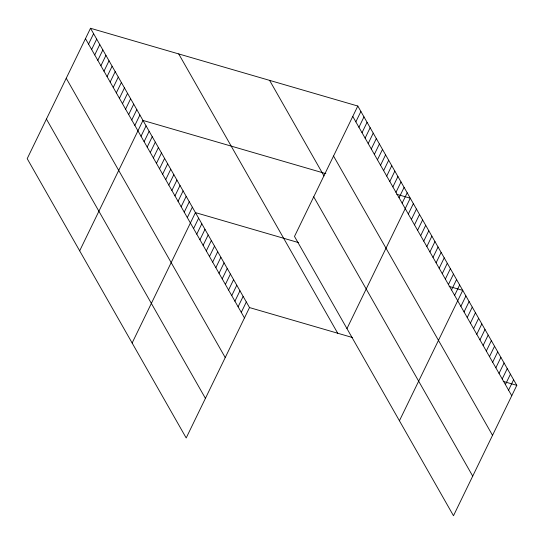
<?xml version="1.0" encoding="UTF-8"?>
<svg xmlns="http://www.w3.org/2000/svg" width="544" height="544" viewBox="0 0 544 544"><rect width="100%" height="100%" fill="white"/><g stroke="black" fill="none" stroke-linecap="round" stroke-linejoin="round"><path stroke-width="0.82" d="M90.515 28.268L27.2 158.658L186.191 437.961L249.506 307.571L90.515 28.268L357.809 106.039L516.8 385.342L453.485 515.732L294.494 236.429L357.809 106.039M88.556 44.078L93.602 33.687M91.644 49.497L96.689 39.114M94.731 54.924L99.776 44.533M97.818 60.343L102.857 49.953M100.898 65.763L105.944 55.379M103.986 71.189L109.031 60.799M107.073 76.609L112.118 66.218M110.16 82.028L115.206 71.645M113.247 87.455L118.293 77.064M116.334 92.874L121.38 82.484M119.422 98.294L124.46 87.91M122.502 103.72L127.548 93.33M125.589 109.14L130.635 98.75M128.676 114.56L133.722 104.176M131.764 119.979L136.809 109.596M134.851 125.406L139.896 115.015M79.669 250.832L142.984 120.435L325.836 173.645M141.025 136.245L146.064 125.861M144.112 141.671L149.151 131.281M147.193 147.091L152.238 136.7M150.28 152.51L155.326 142.127M153.367 157.937L158.413 147.546M156.454 163.356L161.5 152.966M159.542 168.776L164.587 158.392M162.629 174.202L167.674 163.812M165.716 179.622L170.755 169.232M168.796 185.042L173.842 174.658M171.884 190.468L176.929 180.078M174.971 195.888L180.016 185.497M178.058 201.307L183.104 190.917M181.145 206.727L186.191 196.343M184.232 212.153L189.278 201.763M187.32 217.573L192.358 207.182M132.131 342.999L195.446 212.609L298.411 242.563M193.582 228.582L198.628 218.192M196.765 234.165L201.81 223.781M199.94 239.754L204.986 229.364M203.123 245.337L208.168 234.954M206.305 250.927L211.344 240.536M209.481 256.51L214.526 246.126M212.663 262.099L217.709 251.709M215.839 267.682L220.884 257.298M219.021 273.272L224.067 262.881M222.204 278.854L227.242 268.464M225.379 284.444L230.425 274.054M228.562 290.027L233.607 279.636M231.744 295.616L236.783 285.226M234.92 301.199L239.965 290.809M238.102 306.789L243.148 296.398M241.278 312.372L246.323 301.981M355.851 121.849L360.896 111.459M358.938 127.269L363.984 116.885M362.025 132.695L367.071 122.305M365.112 138.115L370.158 127.724M368.2 143.534L373.238 133.151M371.28 148.961L376.326 138.57M374.367 154.38L379.413 143.99M377.454 159.8L382.5 149.416M380.542 165.226L385.587 154.836M383.629 170.646L388.674 160.256M386.716 176.066L391.762 165.682M389.803 181.492L394.842 171.102M392.89 186.912L397.929 176.521M395.971 192.331L401.016 181.948M399.058 197.751L404.104 187.367M402.145 203.177L407.191 192.787M346.963 328.603L410.278 198.206L396.705 194.262M408.32 214.016L413.365 203.633M411.407 219.443L416.452 209.052M414.494 224.862L419.533 214.472M417.574 230.282L422.62 219.898M420.662 235.708L425.707 225.318M423.749 241.128L428.794 230.738M426.836 246.548L431.882 236.164M429.923 251.974L434.969 241.584M433.01 257.394L438.056 247.003M436.098 262.813L441.136 252.43M439.185 268.24L444.224 257.849M442.265 273.659L447.311 263.269M445.352 279.079L450.398 268.688M448.44 284.498L453.485 274.115M451.527 289.925L456.572 279.534M454.614 295.344L459.66 284.954M399.432 420.77L462.74 290.38L449.174 286.43M460.877 306.354L465.922 295.963M464.059 311.936L469.105 301.553M467.242 317.526L472.28 307.136M470.417 323.109L475.463 312.725M473.6 328.698L478.645 318.308M476.775 334.281L481.821 323.898M479.958 339.871L485.003 329.48M483.14 345.454L488.179 335.07M486.316 351.043L491.361 340.653M489.498 356.626L494.544 346.236M492.674 362.216L497.719 351.825M495.856 367.798L500.902 357.408M499.038 373.388L504.084 362.998M502.214 378.971L507.26 368.58M505.396 384.56L510.442 374.17M508.579 390.143L513.618 379.753M249.506 307.571L352.471 337.525M503.227 381.392L516.8 385.342M352.764 116.43L511.754 395.726M333.533 156.026L492.524 435.329M269.6 80.376L324 175.936M313.725 196.833L472.716 476.129M178.724 53.931L337.715 333.234M85.469 38.658L244.46 317.954M66.239 78.254L225.23 357.558M46.43 119.061L205.421 398.358"/></g></svg>
